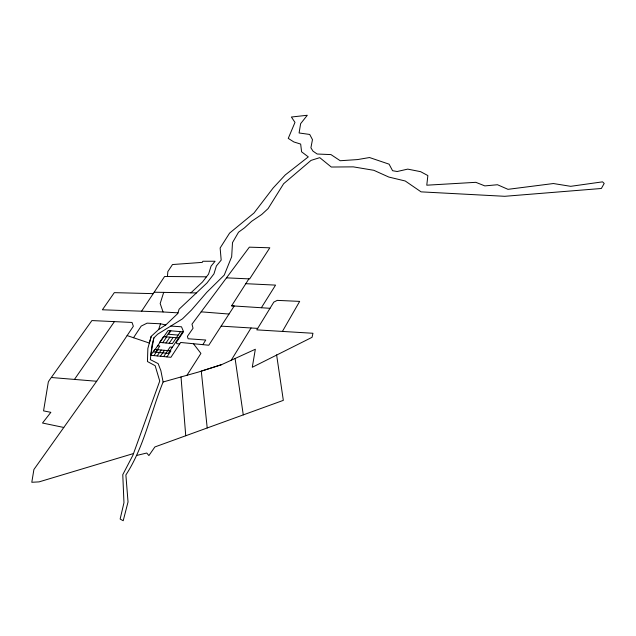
<?xml version="1.0" encoding="UTF-8"?>
<svg xmlns="http://www.w3.org/2000/svg" width="636" height="636" viewBox="0 0 636 636"><rect width="100%" height="100%" fill="white"/><g stroke="black" fill="none" stroke-linecap="round" stroke-linejoin="round"><path stroke-width="0.95" d="M167.459 276.509L167.825 271.612L172.499 264.544L202.296 262.374L202.852 261.253L215.087 261.245L211.073 266.126L208.552 274.124L202.502 281.971L190.903 292.846M248.899 278.87L231.615 305.821L234.223 305.988L208.783 345.229L180.648 342.47L170.925 357.297L150.724 355.286L153.864 337.923L157.641 334.186L182.46 318.867L191.46 310.05L206.827 292.274L224.246 275.102L231.671 256.721L232.498 242.626L238.532 232.204L244.463 227.879L251.594 221.344L261.754 214.459L268.106 208.592L283.64 183.717L311.044 160.383L319.773 157.656L331.292 167.03L353.29 166.863L373.841 170.305L388.787 177.047L405.251 180.998L421.072 191.857L504.738 196.301L601.354 188.487L604.2 183.438L602.53 181.848L570.691 186.324L553.415 183.534L507.981 189.329L497.471 184.734L484.847 185.903L475.808 182.325L426.772 185.195L427.869 175.56L420.611 171.672L407.724 169.112L397.198 171.513L392.579 170.71L389.089 164.168L369.516 157.537L357.543 159.58L340.22 160.733L330.966 154.596L317.173 154.015L312.968 151.13L310.909 147.806L312.467 139.626L309.708 134.45L299.087 132.972L300.637 123.662L307.291 115.267L291.391 117.024L294.985 122.398L288.259 138.386L293.84 141.947L300.661 144.07L301.591 151.813L308.301 156.885L285.27 174.932L273.13 188.01L253.987 213.028L229.58 233.126L220.135 248L221.185 260.108L216.391 265.959L213.935 273.893L206.939 283.012L179.074 309.231L177.81 313.508L165.901 324.837L158.634 329.559L151.217 336.341L149.349 343.058L127.128 335.577M153.864 337.923L151.932 345.507L150.334 359.626L158.157 363.625L160.868 370.645L163.11 381.982C150.597 412.828 144.245 446.87 125.88 474.965L128.035 501.963L123.209 520.733L120.132 519.056L123.964 502.718L122.772 474.679L132.908 455.233L159.739 381.036L155.152 365.7L147.449 361.534L147.87 348.377L151.217 336.341M163.691 292.385L160.177 303.531L163.062 311.966L178.008 312.848M158.634 329.559L160.511 323.78L165.742 324.94M282.416 331.42L299.667 301.385L277.248 300.375L273.798 302.124L256.793 329.869L312.952 333.272L312.053 337.319L252.277 367.282L255.338 349.251L221.63 364.635L198.281 372.1L163.11 381.982M231.21 360.262L251.053 327.977M202.852 344.648L205.746 340.022L188.113 338.765L187.397 336.396L193.05 328.232L191.985 324.169L249.352 247.165L269.815 247.794L249.67 278.902L226.488 277.853M231.615 305.821L261.364 307.745L275.563 285.111L245.806 283.688M186.976 375.272L200.92 353.417L193.439 343.726M133.512 337.732L141.2 326.093L147.075 323.152L160.511 323.78M141.59 311.195L164.589 276.493L206.469 276.819M133.528 453.532L39.066 481.881L31.8 482.279L33.907 469.503L96.656 381.258L133.353 326.244L132.018 322.444L91.902 320.568L49.139 380.527L48.312 382.037L43.558 410.88L50.856 412.335L42.509 423.027L63.799 427.464M166.926 356.899L170.933 350.945L154.755 349.395L150.724 355.286M163.659 356.573L170.138 347.002L172.364 347.208M180.505 331.626L172.428 343.567L159.549 342.399L163.5 336.619L176.355 337.748M160.407 356.247L164.422 350.317M169.192 343.273L173.127 337.462M157.164 355.929L161.186 350.007M165.964 342.979L169.907 337.183M155.621 352.169L159.803 346.04L157.609 345.833M170.225 330.768L166.139 336.754L163.953 336.563M153.936 355.604L157.966 349.705M162.752 342.685L166.696 336.897M170.846 330.823L168.5 334.258L178.152 335.085M74.452 379.422L114.416 321.617M221.63 364.635L201.286 371.138L207.209 427.972M136.82 455.408L146.757 453.023L148.896 455.575L154.874 446.957L283.33 400.362L276.612 354.864M154.158 292.226L196.397 292.934M153.22 293.641L114.313 292.647L102.388 309.788L163.062 311.966M221.161 326.141L257.652 328.383M261.364 307.745L269.99 308.301M170.79 326.069L181.483 326.785L183.566 331.722L176.522 342.057L176.76 343.647L179.686 343.933M201.167 311.839L228.992 314.049M51.5 377.522L96.656 381.258M176.442 337.66L178.66 337.851M235.097 358.489L243.27 414.895M181.014 376.949L185.744 435.763M182.723 331.817L168.206 353.393L153.419 351.954L168.047 330.585L182.723 331.817"/></g></svg>
